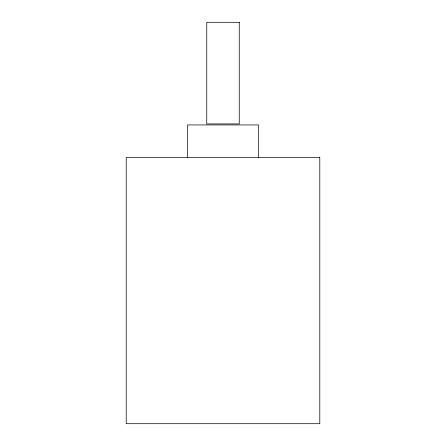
<?xml version="1.0" encoding="UTF-8"?>
<svg xmlns="http://www.w3.org/2000/svg" width="446" height="446" viewBox="0 0 446 446"><rect width="100%" height="100%" fill="white"/><g stroke="black" fill="none" stroke-linecap="round" stroke-linejoin="round"><path stroke-width="0.67" d="M258.569 157.455L258.569 124.936L187.431 124.936L187.431 157.455M239.257 22.3L206.743 22.3L206.743 123.921L239.257 123.921L239.257 22.3M319.793 157.455L126.207 157.455L126.207 423.7L319.793 423.7L319.793 157.455"/></g></svg>
